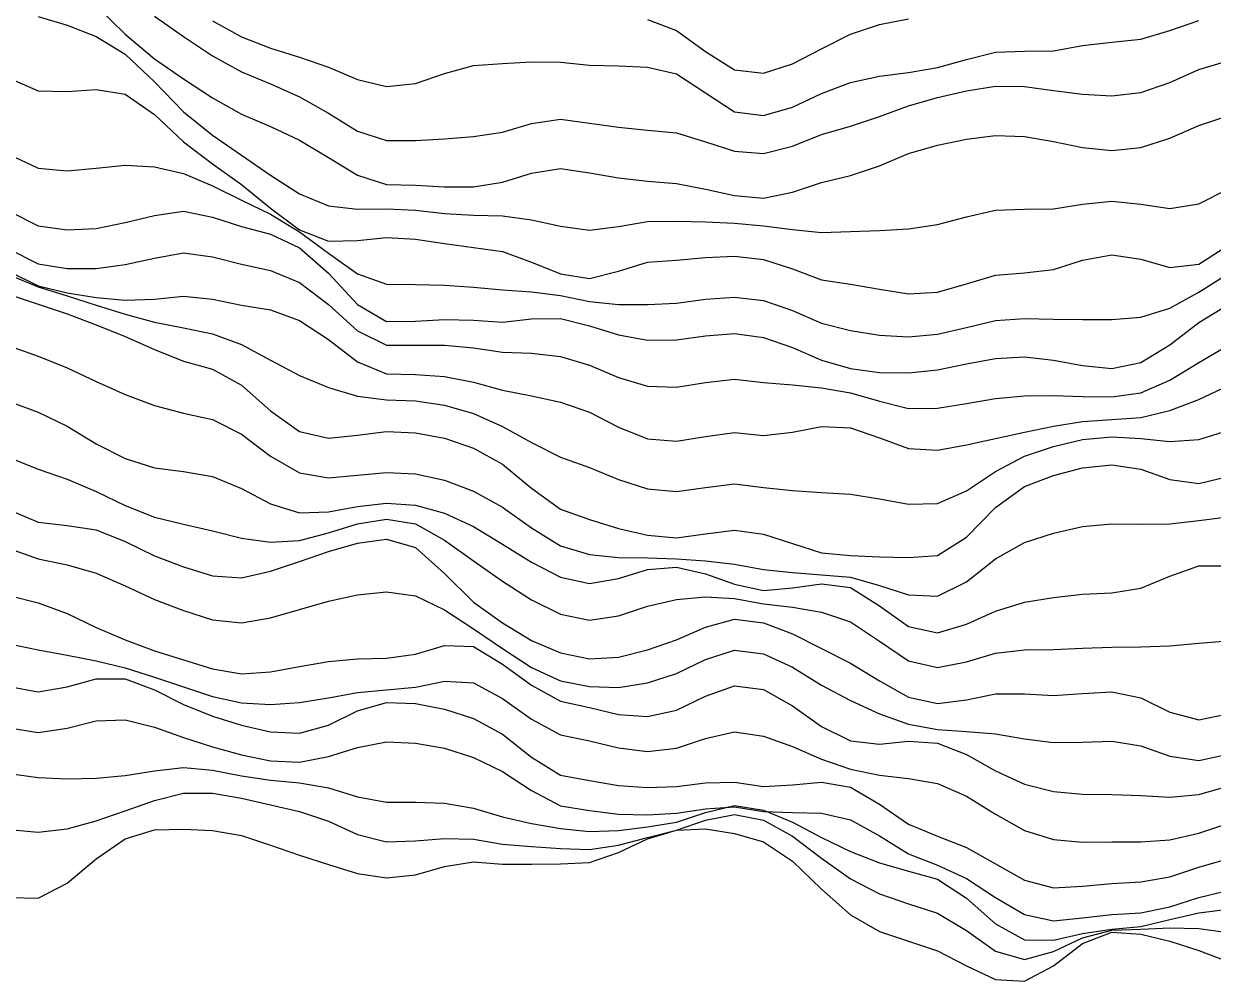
# Model space of a CAD drawing. Header units: metres. Extents: x 0 to 1200, y 54 to 769.
# Drawn here: x 949.2 to 1113.7, y 80.3 to 212.7 of the extents above; entities that cross this region are included whole.
import ezdxf

# ---------------------------------------------------------------- set-up
doc = ezdxf.new("R2010")
doc.units = ezdxf.units.M

msp = doc.modelspace()

# ---------------------------------------------------------------- linework, layer by layer
for p, q in [((959.19556, 215.2279), (963.2089, 211.30286)), ((951.1688, 213.75766), (955.1822, 212.55777)), ((955.1822, 212.55777), (959.19556, 210.9617)), ((967.2223, 213.7811), (971.23566, 210.98169)), ((975.249, 213.17007), (979.2624, 210.95448)), ((1035.4497, 213.32092), (1039.4631, 211.79779)), ((1063.5437, 211.30386), (1067.5571, 212.63258)), ((1067.5571, 212.63258), (1071.5706, 213.41388)), ((1107.6914, 211.79422), (1111.7048, 213.20587)), ((959.19556, 210.9617), (963.2089, 208.52489)), ((963.2089, 211.30286), (967.2223, 207.87718)), ((971.23566, 210.98169), (975.249, 208.32368)), ((979.2624, 210.95448), (983.27576, 209.35242)), ((1039.4631, 211.79779), (1043.4766, 208.91713)), ((1059.5303, 209.29115), (1063.5437, 211.30386)), ((1103.678, 210.60764), (1107.6914, 211.79422)), ((983.27576, 209.35242), (987.2891, 208.11282)), ((1055.5168, 207.18771), (1059.5303, 209.29115)), ((1087.6243, 208.9417), (1091.6377, 209.01257)), ((1091.6377, 209.01257), (1095.6511, 209.72656)), ((1095.6511, 209.72656), (1099.6646, 210.1917)), ((1099.6646, 210.1917), (1103.678, 210.60764)), ((963.2089, 208.52489), (967.2223, 204.70236)), ((967.2223, 207.87718), (971.23566, 205.12675)), ((975.249, 208.32368), (979.2624, 206.07927)), ((987.2891, 208.11282), (991.3025, 206.74442)), ((1015.3827, 207.25331), (1019.39606, 207.48358)), ((1019.39606, 207.48358), (1023.4094, 207.41266)), ((1023.4094, 207.41266), (1027.4229, 207.01884)), ((1043.4766, 208.91713), (1047.49, 206.36234)), ((1075.584, 206.70103), (1079.5974, 207.81529)), ((1079.5974, 207.81529), (1083.6108, 208.829)), ((1083.6108, 208.829), (1087.6243, 208.9417)), ((1111.7048, 206.42441), (1115.7183, 207.61537)), ((979.2624, 206.07927), (983.27576, 204.41516)), ((991.3025, 206.74442), (995.31586, 205.01001)), ((1003.3426, 204.49902), (1007.35596, 205.85896)), ((1007.35596, 205.85896), (1011.3693, 206.96486)), ((1011.3693, 206.96486), (1015.3827, 207.25331)), ((1027.4229, 207.01884), (1031.4363, 206.91025)), ((1031.4363, 206.91025), (1035.4497, 206.71886)), ((1035.4497, 206.71886), (1039.4631, 205.81055)), ((1039.4631, 205.81055), (1043.4766, 203.16959)), ((1047.49, 206.36234), (1051.5034, 205.91962)), ((1051.5034, 205.91962), (1055.5168, 207.18771)), ((1067.5571, 205.49652), (1071.5706, 206.0146)), ((1071.5706, 206.0146), (1075.584, 206.70103)), ((1107.6914, 204.63516), (1111.7048, 206.42441)), ((947.15546, 205.22906), (951.1688, 203.46333)), ((967.2223, 204.70236), (971.23566, 200.5701)), ((971.23566, 205.12675), (975.249, 202.48318)), ((983.27576, 204.41516), (987.2891, 202.65077)), ((995.31586, 205.01001), (999.3292, 204.05423)), ((999.3292, 204.05423), (1003.3426, 204.49902)), ((1059.5303, 203.09457), (1063.5437, 204.63846)), ((1063.5437, 204.63846), (1067.5571, 205.49652)), ((1079.5974, 203.4641), (1083.6108, 204.11603)), ((1083.6108, 204.11603), (1087.6243, 204.0593)), ((1087.6243, 204.0593), (1091.6377, 203.50635)), ((1103.678, 203.23003), (1107.6914, 204.63516)), ((951.1688, 203.46333), (955.1822, 203.35133)), ((955.1822, 203.35133), (959.19556, 203.63998)), ((959.19556, 203.63998), (963.2089, 202.9832)), ((963.2089, 202.9832), (967.2223, 200.18758)), ((975.249, 202.48318), (979.2624, 200.23584)), ((987.2891, 202.65077), (991.3025, 200.3791)), ((1043.4766, 203.16959), (1047.49, 200.58063)), ((1055.5168, 201.22028), (1059.5303, 203.09457)), ((1071.5706, 201.40895), (1075.584, 202.52835)), ((1075.584, 202.52835), (1079.5974, 203.4641)), ((1091.6377, 203.50635), (1095.6511, 202.988)), ((1095.6511, 202.988), (1099.6646, 202.75833)), ((1099.6646, 202.75833), (1103.678, 203.23003)), ((1051.5034, 200.04472), (1055.5168, 201.22028)), ((1067.5571, 199.89636), (1071.5706, 201.40895)), ((967.2223, 200.18758), (971.23566, 196.40079)), ((971.23566, 200.5701), (975.249, 197.3309)), ((979.2624, 200.23584), (983.27576, 198.54337)), ((991.3025, 200.3791), (995.31586, 197.88936)), ((1019.39606, 198.92996), (1023.4094, 199.54456)), ((1023.4094, 199.54456), (1027.4229, 199.00664)), ((1047.49, 200.58063), (1051.5034, 200.04472)), ((1063.5437, 198.57603), (1067.5571, 199.89636)), ((1111.7048, 198.68724), (1115.7183, 199.98521)), ((983.27576, 198.54337), (987.2891, 196.65247)), ((995.31586, 197.88936), (999.3292, 196.57956)), ((1011.3693, 197.1701), (1015.3827, 197.76892)), ((1015.3827, 197.76892), (1019.39606, 198.92996)), ((1027.4229, 199.00664), (1031.4363, 198.4264)), ((1031.4363, 198.4264), (1035.4497, 198.02225)), ((1035.4497, 198.02225), (1039.4631, 197.63249)), ((1039.4631, 197.63249), (1043.4766, 196.41008)), ((1059.5303, 197.41196), (1063.5437, 198.57603)), ((1107.6914, 196.90756), (1111.7048, 198.68724)), ((971.23566, 196.40079), (975.249, 193.35599)), ((975.249, 197.3309), (979.2624, 194.58052)), ((987.2891, 196.65247), (991.3025, 194.26216)), ((999.3292, 196.57956), (1003.3426, 196.60925)), ((1003.3426, 196.60925), (1007.35596, 196.83578)), ((1007.35596, 196.83578), (1011.3693, 197.1701)), ((1043.4766, 196.41008), (1047.49, 195.1161)), ((1055.5168, 195.811), (1059.5303, 197.41196)), ((1071.5706, 194.7833), (1075.584, 195.94336)), ((1075.584, 195.94336), (1079.5974, 196.78107)), ((1079.5974, 196.78107), (1083.6108, 197.30145)), ((1083.6108, 197.30145), (1087.6243, 197.17027)), ((1087.6243, 197.17027), (1091.6377, 196.44978)), ((1091.6377, 196.44978), (1095.6511, 195.62692)), ((1103.678, 195.63556), (1107.6914, 196.90756)), ((947.15546, 194.67625), (951.1688, 192.76088)), ((979.2624, 194.58052), (983.27576, 191.78305)), ((991.3025, 194.26216), (995.31586, 191.79584)), ((1047.49, 195.1161), (1051.5034, 194.78177)), ((1051.5034, 194.78177), (1055.5168, 195.811)), ((1067.5571, 193.09193), (1071.5706, 194.7833)), ((1095.6511, 195.62692), (1099.6646, 195.22832)), ((1099.6646, 195.22832), (1103.678, 195.63556)), ((951.1688, 192.76088), (955.1822, 192.41115)), ((955.1822, 192.41115), (959.19556, 192.7536)), ((959.19556, 192.7536), (963.2089, 193.17584)), ((963.2089, 193.17584), (967.2223, 192.93399)), ((967.2223, 192.93399), (971.23566, 192.00966)), ((975.249, 193.35599), (979.2624, 190.51144)), ((1019.39606, 192.07573), (1023.4094, 192.74406)), ((1023.4094, 192.74406), (1027.4229, 192.12505)), ((1063.5437, 191.7363), (1067.5571, 193.09193)), ((971.23566, 192.00966), (975.249, 190.33078)), ((983.27576, 191.78305), (987.2891, 189.19656)), ((995.31586, 191.79584), (999.3292, 190.52713)), ((1015.3827, 190.80843), (1019.39606, 192.07573)), ((1027.4229, 192.12505), (1031.4363, 191.4197)), ((1031.4363, 191.4197), (1035.4497, 190.94696)), ((1035.4497, 190.94696), (1039.4631, 190.63799)), ((1059.5303, 190.7823), (1063.5437, 191.7363)), ((975.249, 190.33078), (979.2624, 188.36073)), ((979.2624, 190.51144), (983.27576, 187.24721)), ((999.3292, 190.52713), (1003.3426, 190.40463)), ((1003.3426, 190.40463), (1007.35596, 190.19664)), ((1007.35596, 190.19664), (1011.3693, 190.20673)), ((1011.3693, 190.20673), (1015.3827, 190.80843)), ((1039.4631, 190.63799), (1043.4766, 189.8514)), ((1043.4766, 189.8514), (1047.49, 188.97495)), ((1051.5034, 188.63966), (1055.5168, 189.45677)), ((1055.5168, 189.45677), (1059.5303, 190.7823)), ((1111.7048, 187.84601), (1115.7183, 189.8736)), ((979.2624, 188.36073), (983.27576, 186.38834)), ((987.2891, 189.19656), (991.3025, 187.56462)), ((1047.49, 188.97495), (1051.5034, 188.63966)), ((1091.6377, 187.15305), (1095.6511, 187.77318)), ((1095.6511, 187.77318), (1099.6646, 188.1796)), ((1099.6646, 188.1796), (1103.678, 187.80606)), ((1103.678, 187.80606), (1107.6914, 187.18597)), ((1107.6914, 187.18597), (1111.7048, 187.84601)), ((947.15546, 186.79579), (951.1688, 184.801)), ((963.2089, 185.23915), (967.2223, 186.23685)), ((967.2223, 186.23685), (971.23566, 186.83052)), ((971.23566, 186.83052), (975.249, 185.99913)), ((975.249, 185.99913), (979.2624, 184.69992)), ((983.27576, 187.24721), (987.2891, 184.24344)), ((983.27576, 186.38834), (987.2891, 183.95755)), ((991.3025, 187.56462), (995.31586, 187.11282)), ((995.31586, 187.11282), (999.3292, 187.12775)), ((999.3292, 187.12775), (1003.3426, 186.96268)), ((1003.3426, 186.96268), (1007.35596, 186.51892)), ((1007.35596, 186.51892), (1011.3693, 186.26213)), ((1011.3693, 186.26213), (1015.3827, 186.19505)), ((1015.3827, 186.19505), (1019.39606, 185.62195)), ((1075.584, 184.96664), (1079.5974, 186.02017)), ((1079.5974, 186.02017), (1083.6108, 186.96709)), ((1083.6108, 186.96709), (1087.6243, 187.08734)), ((1087.6243, 187.08734), (1091.6377, 187.15305)), ((951.1688, 184.801), (955.1822, 184.2345)), ((955.1822, 184.2345), (959.19556, 184.43185)), ((959.19556, 184.43185), (963.2089, 185.23915)), ((979.2624, 184.69992), (983.27576, 183.65366)), ((1019.39606, 185.62195), (1023.4094, 184.75418)), ((1023.4094, 184.75418), (1027.4229, 184.16891)), ((1027.4229, 184.16891), (1031.4363, 184.67462)), ((1031.4363, 184.67462), (1035.4497, 185.40012)), ((1035.4497, 185.40012), (1039.4631, 185.4265)), ((1039.4631, 185.4265), (1043.4766, 185.34825)), ((1043.4766, 185.34825), (1047.49, 185.17899)), ((1047.49, 185.17899), (1051.5034, 184.80634)), ((1051.5034, 184.80634), (1055.5168, 184.27649)), ((1067.5571, 184.14922), (1071.5706, 184.37552)), ((1071.5706, 184.37552), (1075.584, 184.96664)), ((983.27576, 183.65366), (987.2891, 181.7572)), ((987.2891, 184.24344), (991.3025, 182.67747)), ((987.2891, 183.95755), (991.3025, 181.00505)), ((991.3025, 182.67747), (995.31586, 182.77963)), ((995.31586, 182.77963), (999.3292, 183.17778)), ((999.3292, 183.17778), (1003.3426, 182.96771)), ((1003.3426, 182.96771), (1007.35596, 182.33224)), ((1055.5168, 184.27649), (1059.5303, 183.85959)), ((1059.5303, 183.85959), (1063.5437, 183.98744)), ((1063.5437, 183.98744), (1067.5571, 184.14922)), ((947.15546, 181.5568), (951.1688, 179.53825)), ((967.2223, 180.30238), (971.23566, 181.04648)), ((971.23566, 181.04648), (975.249, 180.51146)), ((987.2891, 181.7572), (991.3025, 178.24576)), ((991.3025, 181.00505), (995.31586, 178.143)), ((1007.35596, 182.33224), (1011.3693, 181.78967)), ((1011.3693, 181.78967), (1015.3827, 181.23227)), ((1015.3827, 181.23227), (1019.39606, 179.74648)), ((1111.7048, 179.4996), (1115.7183, 182.08144)), ((951.1688, 179.53825), (955.1822, 178.90076)), ((959.19556, 178.90794), (963.2089, 179.41978)), ((963.2089, 179.41978), (967.2223, 180.30238)), ((975.249, 180.51146), (979.2624, 179.47179)), ((979.2624, 179.47179), (983.27576, 178.61105)), ((1019.39606, 179.74648), (1023.4094, 178.14917)), ((1031.4363, 178.51083), (1035.4497, 179.77794)), ((1035.4497, 179.77794), (1039.4631, 180.05481)), ((1039.4631, 180.05481), (1043.4766, 180.39008)), ((1043.4766, 180.39008), (1047.49, 180.57495)), ((1047.49, 180.57495), (1051.5034, 180.13928)), ((1051.5034, 180.13928), (1055.5168, 178.83371)), ((1091.6377, 178.76416), (1095.6511, 180.01942)), ((1095.6511, 180.01942), (1099.6646, 180.76715)), ((1099.6646, 180.76715), (1103.678, 180.15628)), ((1103.678, 180.15628), (1107.6914, 179.00339)), ((1107.6914, 179.00339), (1111.7048, 179.4996)), ((947.15546, 178.49448), (951.1688, 176.49573)), ((947.15546, 177.99457), (951.1688, 176.35037)), ((955.1822, 178.90076), (959.19556, 178.90794)), ((983.27576, 178.61105), (987.2891, 176.93692)), ((991.3025, 178.24576), (995.31586, 173.91032)), ((995.31586, 178.143), (999.3292, 176.71036)), ((1023.4094, 178.14917), (1027.4229, 177.52505)), ((1027.4229, 177.52505), (1031.4363, 178.51083)), ((1055.5168, 178.83371), (1059.5303, 177.33406)), ((1079.5974, 176.7722), (1083.6108, 177.95496)), ((1083.6108, 177.95496), (1087.6243, 178.2828)), ((1087.6243, 178.2828), (1091.6377, 178.76416)), ((1111.7048, 175.60909), (1115.7183, 178.14844)), ((951.1688, 176.49573), (955.1822, 175.5434)), ((951.1688, 176.35037), (955.1822, 175.11053)), ((987.2891, 176.93692), (991.3025, 173.89902)), ((999.3292, 176.71036), (1003.3426, 176.65944)), ((1003.3426, 176.65944), (1007.35596, 176.57246)), ((1007.35596, 176.57246), (1011.3693, 176.3061)), ((1011.3693, 176.3061), (1015.3827, 175.91562)), ((1059.5303, 177.33406), (1063.5437, 176.71321)), ((1063.5437, 176.71321), (1067.5571, 176.0163)), ((1075.584, 175.62915), (1079.5974, 176.7722)), ((947.15546, 175.3026), (951.1688, 173.94824)), ((955.1822, 175.5434), (959.19556, 174.87646)), ((955.1822, 175.11053), (959.19556, 173.80972)), ((959.19556, 174.87646), (963.2089, 174.50331)), ((963.2089, 174.50331), (967.2223, 174.66197)), ((967.2223, 174.66197), (971.23566, 175.07582)), ((971.23566, 175.07582), (975.249, 174.62726)), ((975.249, 174.62726), (979.2624, 173.8189)), ((1015.3827, 175.91562), (1019.39606, 175.68202)), ((1019.39606, 175.68202), (1023.4094, 175.17314)), ((1023.4094, 175.17314), (1027.4229, 174.31752)), ((1039.4631, 174.10735), (1043.4766, 174.62631)), ((1043.4766, 174.62631), (1047.49, 174.93387)), ((1047.49, 174.93387), (1051.5034, 174.45383)), ((1051.5034, 174.45383), (1055.5168, 173.05661)), ((1067.5571, 176.0163), (1071.5706, 175.37982)), ((1071.5706, 175.37982), (1075.584, 175.62915)), ((1107.6914, 173.39687), (1111.7048, 175.60909)), ((951.1688, 173.94824), (955.1822, 172.62302)), ((959.19556, 173.80972), (963.2089, 172.55585)), ((979.2624, 173.8189), (983.27576, 173.1499)), ((983.27576, 173.1499), (987.2891, 171.70593)), ((991.3025, 173.89902), (995.31586, 170.2579)), ((995.31586, 173.91032), (999.3292, 171.5417)), ((1027.4229, 174.31752), (1031.4363, 173.90753)), ((1031.4363, 173.90753), (1035.4497, 173.92694)), ((1035.4497, 173.92694), (1039.4631, 174.10735)), ((1055.5168, 173.05661), (1059.5303, 171.3431)), ((1103.678, 172.17589), (1107.6914, 173.39687)), ((1111.7048, 171.40521), (1115.7183, 173.8444)), ((955.1822, 172.62302), (959.19556, 171.10559)), ((963.2089, 172.55585), (967.2223, 171.4523)), ((967.2223, 171.4523), (971.23566, 170.67186)), ((987.2891, 171.70593), (991.3025, 169.08092)), ((999.3292, 171.5417), (1003.3426, 171.58539)), ((1003.3426, 171.58539), (1007.35596, 171.8197)), ((1007.35596, 171.8197), (1011.3693, 171.73566)), ((1011.3693, 171.73566), (1015.3827, 171.46347)), ((1015.3827, 171.46347), (1019.39606, 171.92223)), ((1019.39606, 171.92223), (1023.4094, 171.9929)), ((1023.4094, 171.9929), (1027.4229, 170.97214)), ((1059.5303, 171.3431), (1063.5437, 170.32166)), ((1079.5974, 170.72818), (1083.6108, 171.6712)), ((1083.6108, 171.6712), (1087.6243, 171.9685)), ((1087.6243, 171.9685), (1091.6377, 171.86705)), ((1091.6377, 171.86705), (1095.6511, 171.8348)), ((1095.6511, 171.8348), (1099.6646, 171.84232)), ((1099.6646, 171.84232), (1103.678, 172.17589)), ((1107.6914, 168.33958), (1111.7048, 171.40521)), ((959.19556, 171.10559), (963.2089, 169.49829)), ((963.2089, 169.49829), (967.2223, 167.66948)), ((971.23566, 170.67186), (975.249, 169.86789)), ((975.249, 169.86789), (979.2624, 168.36111)), ((995.31586, 170.2579), (999.3292, 168.28937)), ((1027.4229, 170.97214), (1031.4363, 169.72333)), ((1031.4363, 169.72333), (1035.4497, 168.96822)), ((1039.4631, 169.00677), (1043.4766, 169.5545)), ((1043.4766, 169.5545), (1047.49, 169.87961)), ((1047.49, 169.87961), (1051.5034, 169.35126)), ((1063.5437, 170.32166), (1067.5571, 169.67107)), ((1067.5571, 169.67107), (1071.5706, 169.4184)), ((1071.5706, 169.4184), (1075.584, 169.78047)), ((1075.584, 169.78047), (1079.5974, 170.72818)), ((947.15546, 168.19821), (951.1688, 166.77058)), ((979.2624, 168.36111), (983.27576, 166.21468)), ((991.3025, 169.08092), (995.31586, 165.99419)), ((999.3292, 168.28937), (1003.3426, 168.27454)), ((1003.3426, 168.27454), (1007.35596, 168.28836)), ((1007.35596, 168.28836), (1011.3693, 167.93393)), ((1011.3693, 167.93393), (1015.3827, 167.31151)), ((1035.4497, 168.96822), (1039.4631, 169.00677)), ((1051.5034, 169.35126), (1055.5168, 167.95265)), ((1055.5168, 167.95265), (1059.5303, 166.21638)), ((1103.678, 165.88446), (1107.6914, 168.33958)), ((1111.7048, 165.87897), (1115.7183, 168.25629)), ((951.1688, 166.77058), (955.1822, 165.16698)), ((967.2223, 167.66948), (971.23566, 166.07509)), ((983.27576, 166.21468), (987.2891, 164.0857)), ((1015.3827, 167.31151), (1019.39606, 167.15573)), ((1019.39606, 167.15573), (1023.4094, 166.73477)), ((1023.4094, 166.73477), (1027.4229, 165.5215)), ((1059.5303, 166.21638), (1063.5437, 165.06479)), ((1079.5974, 165.68098), (1083.6108, 166.4436)), ((1083.6108, 166.4436), (1087.6243, 166.67383)), ((1087.6243, 166.67383), (1091.6377, 166.21663)), ((1091.6377, 166.21663), (1095.6511, 165.45926)), ((955.1822, 165.16698), (959.19556, 163.24892)), ((971.23566, 166.07509), (975.249, 164.97472)), ((975.249, 164.97472), (979.2624, 162.75179)), ((995.31586, 165.99419), (999.3292, 164.33795)), ((1027.4229, 165.5215), (1031.4363, 163.80836)), ((1063.5437, 165.06479), (1067.5571, 164.49106)), ((1071.5706, 164.46523), (1075.584, 164.87549)), ((1075.584, 164.87549), (1079.5974, 165.68098)), ((1095.6511, 165.45926), (1099.6646, 165.05519)), ((1099.6646, 165.05519), (1103.678, 165.88446)), ((1107.6914, 163.45496), (1111.7048, 165.87897)), ((959.19556, 163.24892), (963.2089, 161.46393)), ((987.2891, 164.0857), (991.3025, 162.4126)), ((999.3292, 164.33795), (1003.3426, 164.24075)), ((1003.3426, 164.24075), (1007.35596, 163.95164)), ((1007.35596, 163.95164), (1011.3693, 163.18335)), ((1011.3693, 163.18335), (1015.3827, 162.07054)), ((1031.4363, 163.80836), (1035.4497, 162.58926)), ((1039.4631, 162.46596), (1043.4766, 163.10785)), ((1043.4766, 163.10785), (1047.49, 163.56946)), ((1047.49, 163.56946), (1051.5034, 163.12566)), ((1051.5034, 163.12566), (1055.5168, 162.7724)), ((1067.5571, 164.49106), (1071.5706, 164.46523)), ((1103.678, 161.69527), (1107.6914, 163.45496)), ((963.2089, 161.46393), (967.2223, 159.9451)), ((979.2624, 162.75179), (983.27576, 159.19812)), ((991.3025, 162.4126), (995.31586, 161.22778)), ((1015.3827, 162.07054), (1019.39606, 161.27512)), ((1019.39606, 161.27512), (1023.4094, 160.39319)), ((1035.4497, 162.58926), (1039.4631, 162.46596)), ((1055.5168, 162.7724), (1059.5303, 162.39989)), ((1059.5303, 162.39989), (1063.5437, 161.70248)), ((1063.5437, 161.70248), (1067.5571, 160.52148)), ((1083.6108, 160.8891), (1087.6243, 161.26126)), ((1087.6243, 161.26126), (1091.6377, 161.31377)), ((1091.6377, 161.31377), (1095.6511, 161.19966)), ((1099.6646, 161.12433), (1103.678, 161.69527)), ((1111.7048, 160.77417), (1115.7183, 162.64085)), ((947.15546, 160.50269), (951.1688, 158.99387)), ((967.2223, 159.9451), (971.23566, 158.88182)), ((995.31586, 161.22778), (999.3292, 160.73486)), ((999.3292, 160.73486), (1003.3426, 160.57434)), ((1003.3426, 160.57434), (1007.35596, 159.97928)), ((1007.35596, 159.97928), (1011.3693, 158.81104)), ((1023.4094, 160.39319), (1027.4229, 159.02478)), ((1067.5571, 160.52148), (1071.5706, 159.5427)), ((1075.584, 159.55695), (1079.5974, 160.23431)), ((1079.5974, 160.23431), (1083.6108, 160.8891)), ((1095.6511, 161.19966), (1099.6646, 161.12433)), ((1107.6914, 159.24527), (1111.7048, 160.77417)), ((951.1688, 158.99387), (955.1822, 157.06714)), ((971.23566, 158.88182), (975.249, 158.00356)), ((975.249, 158.00356), (979.2624, 155.98639)), ((983.27576, 159.19812), (987.2891, 156.36038)), ((1011.3693, 158.81104), (1015.3827, 157.0162)), ((1027.4229, 159.02478), (1031.4363, 156.94766)), ((1071.5706, 159.5427), (1075.584, 159.55695)), ((1095.6511, 157.71472), (1099.6646, 157.99205)), ((1099.6646, 157.99205), (1103.678, 158.28503)), ((1103.678, 158.28503), (1107.6914, 159.24527)), ((955.1822, 157.06714), (959.19556, 154.64981)), ((987.2891, 156.36038), (991.3025, 155.42918)), ((995.31586, 155.84718), (999.3292, 156.34659)), ((999.3292, 156.34659), (1003.3426, 156.15971)), ((1015.3827, 157.0162), (1019.39606, 154.79797)), ((1031.4363, 156.94766), (1035.4497, 155.33875)), ((1055.5168, 156.25754), (1059.5303, 157.01183)), ((1059.5303, 157.01183), (1063.5437, 156.85556)), ((1063.5437, 156.85556), (1067.5571, 155.46237)), ((1087.6243, 156.26012), (1091.6377, 157.07639)), ((1091.6377, 157.07639), (1095.6511, 157.71472)), ((1111.7048, 155.23976), (1115.7183, 156.4543)), ((979.2624, 155.98639), (983.27576, 152.92651)), ((991.3025, 155.42918), (995.31586, 155.84718)), ((1003.3426, 156.15971), (1007.35596, 155.40169)), ((1007.35596, 155.40169), (1011.3693, 154.04309)), ((1019.39606, 154.79797), (1023.4094, 152.79361)), ((1035.4497, 155.33875), (1039.4631, 155.0242)), ((1039.4631, 155.0242), (1043.4766, 155.66336)), ((1043.4766, 155.66336), (1047.49, 156.179)), ((1047.49, 156.179), (1051.5034, 155.79272)), ((1051.5034, 155.79272), (1055.5168, 156.25754)), ((1067.5571, 155.46237), (1071.5706, 153.96782)), ((1079.5974, 154.4787), (1083.6108, 155.37378)), ((1083.6108, 155.37378), (1087.6243, 156.26012)), ((1091.6377, 154.25342), (1095.6511, 155.22096)), ((1095.6511, 155.22096), (1099.6646, 155.61612)), ((1099.6646, 155.61612), (1103.678, 155.38849)), ((1103.678, 155.38849), (1107.6914, 154.96579)), ((1107.6914, 154.96579), (1111.7048, 155.23976)), ((959.19556, 154.64981), (963.2089, 152.58743)), ((1011.3693, 154.04309), (1015.3827, 151.82672)), ((1071.5706, 153.96782), (1075.584, 153.75104)), ((1075.584, 153.75104), (1079.5974, 154.4787)), ((1087.6243, 152.91031), (1091.6377, 154.25342)), ((947.15546, 152.7226), (951.1688, 151.11166)), ((963.2089, 152.58743), (967.2223, 151.33209)), ((983.27576, 152.92651), (987.2891, 150.59816)), ((1015.3827, 151.82672), (1019.39606, 148.51132)), ((1023.4094, 152.79361), (1027.4229, 151.36983)), ((1083.6108, 150.80339), (1087.6243, 152.91031)), ((1095.6511, 151.30902), (1099.6646, 151.72478)), ((1099.6646, 151.72478), (1103.678, 151.10495)), ((951.1688, 151.11166), (955.1822, 149.76596)), ((955.1822, 149.76596), (959.19556, 148.05672)), ((967.2223, 151.33209), (971.23566, 150.79169)), ((971.23566, 150.79169), (975.249, 150.11156)), ((975.249, 150.11156), (979.2624, 148.44861)), ((987.2891, 150.59816), (991.3025, 149.92249)), ((991.3025, 149.92249), (995.31586, 150.28256)), ((995.31586, 150.28256), (999.3292, 150.68759)), ((999.3292, 150.68759), (1003.3426, 150.47012)), ((1003.3426, 150.47012), (1007.35596, 149.6135)), ((1027.4229, 151.36983), (1031.4363, 149.69699)), ((1079.5974, 148.10959), (1083.6108, 150.80339)), ((1087.6243, 148.72285), (1091.6377, 150.25589)), ((1091.6377, 150.25589), (1095.6511, 151.30902)), ((1103.678, 151.10495), (1107.6914, 149.678)), ((1111.7048, 149.15152), (1115.7183, 150.11113)), ((979.2624, 148.44861), (983.27576, 146.31747)), ((1007.35596, 149.6135), (1011.3693, 148.10594)), ((1011.3693, 148.10594), (1015.3827, 145.8879)), ((1019.39606, 148.51132), (1023.4094, 145.61362)), ((1031.4363, 149.69699), (1035.4497, 148.42958)), ((1035.4497, 148.42958), (1039.4631, 148.0524)), ((1039.4631, 148.0524), (1043.4766, 148.61429)), ((1043.4766, 148.61429), (1047.49, 149.09781)), ((1047.49, 149.09781), (1051.5034, 148.59909)), ((1051.5034, 148.59909), (1055.5168, 148.16188)), ((1055.5168, 148.16188), (1059.5303, 147.88951)), ((1075.584, 146.37234), (1079.5974, 148.10959)), ((1083.6108, 145.81647), (1087.6243, 148.72285)), ((1107.6914, 149.678), (1111.7048, 149.15152)), ((959.19556, 148.05672), (963.2089, 146.11295)), ((1059.5303, 147.88951), (1063.5437, 147.68817)), ((1063.5437, 147.68817), (1067.5571, 147.00092)), ((1067.5571, 147.00092), (1071.5706, 146.30827)), ((947.15546, 145.51108), (951.1688, 143.8182)), ((963.2089, 146.11295), (967.2223, 144.4957)), ((983.27576, 146.31747), (987.2891, 145.0784)), ((987.2891, 145.0784), (991.3025, 145.23206)), ((991.3025, 145.23206), (995.31586, 145.94652)), ((995.31586, 145.94652), (999.3292, 146.433)), ((999.3292, 146.433), (1003.3426, 146.14905)), ((1003.3426, 146.14905), (1007.35596, 145.0538)), ((1007.35596, 145.0538), (1011.3693, 143.18896)), ((1015.3827, 145.8879), (1019.39606, 143.01566)), ((1023.4094, 145.61362), (1027.4229, 144.17194)), ((1071.5706, 146.30827), (1075.584, 146.37234)), ((1079.5974, 141.74348), (1083.6108, 145.81647)), ((951.1688, 143.8182), (955.1822, 143.3465)), ((955.1822, 143.3465), (959.19556, 142.74695)), ((967.2223, 144.4957), (971.23566, 143.50792)), ((971.23566, 143.50792), (975.249, 142.58234)), ((991.3025, 142.33755), (995.31586, 143.56133)), ((995.31586, 143.56133), (999.3292, 144.22025)), ((999.3292, 144.22025), (1003.3426, 143.55301)), ((1003.3426, 143.55301), (1007.35596, 141.31558)), ((1011.3693, 143.18896), (1015.3827, 140.77023)), ((1027.4229, 144.17194), (1031.4363, 142.90164)), ((1091.6377, 142.2887), (1095.6511, 143.19371)), ((1095.6511, 143.19371), (1099.6646, 143.55785)), ((1099.6646, 143.55785), (1103.678, 143.54077)), ((1103.678, 143.54077), (1107.6914, 143.58623)), ((1107.6914, 143.58623), (1111.7048, 144.00626)), ((1111.7048, 144.00626), (1115.7183, 144.52687)), ((959.19556, 142.74695), (963.2089, 141.11043)), ((975.249, 142.58234), (979.2624, 141.59552)), ((979.2624, 141.59552), (983.27576, 141.0405)), ((987.2891, 141.2597), (991.3025, 142.33755)), ((1019.39606, 143.01566), (1023.4094, 140.54376)), ((1031.4363, 142.90164), (1035.4497, 141.99892)), ((1035.4497, 141.99892), (1039.4631, 141.63928)), ((1039.4631, 141.63928), (1043.4766, 142.19753)), ((1043.4766, 142.19753), (1047.49, 142.6974)), ((1047.49, 142.6974), (1051.5034, 142.11674)), ((1051.5034, 142.11674), (1055.5168, 140.83817)), ((1075.584, 139.20049), (1079.5974, 141.74348)), ((1087.6243, 141.00168), (1091.6377, 142.2887)), ((947.15546, 140.13081), (951.1688, 138.7117)), ((963.2089, 141.11043), (967.2223, 139.11765)), ((983.27576, 141.0405), (987.2891, 141.2597)), ((991.3025, 139.7169), (995.31586, 140.88806)), ((995.31586, 140.88806), (999.3292, 141.44705)), ((999.3292, 141.44705), (1003.3426, 140.30238)), ((1003.3426, 140.30238), (1007.35596, 136.70392)), ((1007.35596, 141.31558), (1011.3693, 138.42621)), ((1015.3827, 140.77023), (1019.39606, 138.24423)), ((1023.4094, 140.54376), (1027.4229, 139.33496)), ((1055.5168, 140.83817), (1059.5303, 139.55614)), ((1083.6108, 138.70627), (1087.6243, 141.00168)), ((951.1688, 138.7117), (955.1822, 137.87599)), ((967.2223, 139.11765), (971.23566, 137.59933)), ((983.27576, 137.03607), (987.2891, 138.34174)), ((987.2891, 138.34174), (991.3025, 139.7169)), ((1011.3693, 138.42621), (1015.3827, 135.64615)), ((1019.39606, 138.24423), (1023.4094, 136.19193)), ((1027.4229, 139.33496), (1031.4363, 138.91162)), ((1031.4363, 138.91162), (1035.4497, 138.88501)), ((1035.4497, 138.88501), (1039.4631, 138.71005)), ((1039.4631, 138.71005), (1043.4766, 138.45435)), ((1043.4766, 138.45435), (1047.49, 137.98938)), ((1059.5303, 139.55614), (1063.5437, 139.17587)), ((1063.5437, 139.17587), (1067.5571, 138.98102)), ((1067.5571, 138.98102), (1071.5706, 138.90654)), ((1071.5706, 138.90654), (1075.584, 139.20049)), ((1079.5974, 135.56097), (1083.6108, 138.70627)), ((955.1822, 137.87599), (959.19556, 136.75726)), ((959.19556, 136.75726), (963.2089, 135.00632)), ((971.23566, 137.59933), (975.249, 136.38168)), ((979.2624, 136.08705), (983.27576, 137.03607)), ((1007.35596, 136.70392), (1011.3693, 132.74484)), ((1031.4363, 136.00876), (1035.4497, 137.22897)), ((1035.4497, 137.22897), (1039.4631, 137.5506)), ((1039.4631, 137.5506), (1043.4766, 136.62988)), ((1043.4766, 136.62988), (1047.49, 135.2291)), ((1047.49, 137.98938), (1051.5034, 137.26587)), ((1051.5034, 137.26587), (1055.5168, 136.81265)), ((1055.5168, 136.81265), (1059.5303, 136.49915)), ((1107.6914, 136.33817), (1111.7048, 137.77104)), ((1111.7048, 137.77104), (1115.7183, 137.74745)), ((963.2089, 135.00632), (967.2223, 133.09164)), ((975.249, 136.38168), (979.2624, 136.08705)), ((1015.3827, 135.64615), (1019.39606, 133.03265)), ((1023.4094, 136.19193), (1027.4229, 135.30319)), ((1027.4229, 135.30319), (1031.4363, 136.00876)), ((1047.49, 135.2291), (1051.5034, 134.3607)), ((1055.5168, 134.71104), (1059.5303, 135.25002)), ((1059.5303, 136.49915), (1063.5437, 136.19641)), ((1059.5303, 135.25002), (1063.5437, 134.74008)), ((1063.5437, 136.19641), (1067.5571, 135.05331)), ((1067.5571, 135.05331), (1071.5706, 133.76083)), ((1075.584, 133.57393), (1079.5974, 135.56097)), ((1103.678, 134.6737), (1107.6914, 136.33817)), ((947.15546, 133.66933), (951.1688, 132.6557)), ((991.3025, 132.85611), (995.31586, 133.7453)), ((995.31586, 133.7453), (999.3292, 134.14618)), ((999.3292, 134.14618), (1003.3426, 133.58698)), ((1003.3426, 133.58698), (1007.35596, 131.67538)), ((1039.4631, 133.11243), (1043.4766, 133.48279)), ((1043.4766, 133.48279), (1047.49, 133.22462)), ((1051.5034, 134.3607), (1055.5168, 134.71104)), ((1063.5437, 134.74008), (1067.5571, 132.24464)), ((1071.5706, 133.76083), (1075.584, 133.57393)), ((1087.6243, 132.70757), (1091.6377, 133.3544)), ((1091.6377, 133.3544), (1095.6511, 133.82689)), ((1095.6511, 133.82689), (1099.6646, 134.02556)), ((1099.6646, 134.02556), (1103.678, 134.6737)), ((951.1688, 132.6557), (955.1822, 131.17331)), ((967.2223, 133.09164), (971.23566, 131.58144)), ((983.27576, 130.58029), (987.2891, 131.69897)), ((987.2891, 131.69897), (991.3025, 132.85611)), ((1007.35596, 131.67538), (1011.3693, 129.04417)), ((1011.3693, 132.74484), (1015.3827, 129.85426)), ((1019.39606, 133.03265), (1023.4094, 131.04887)), ((1031.4363, 130.83963), (1035.4497, 132.16074)), ((1035.4497, 132.16074), (1039.4631, 133.11243)), ((1047.49, 133.22462), (1051.5034, 132.51917)), ((1051.5034, 132.51917), (1055.5168, 132.01859)), ((1055.5168, 132.01859), (1059.5303, 131.32825)), ((1067.5571, 132.24464), (1071.5706, 129.35538)), ((1083.6108, 131.47795), (1087.6243, 132.70757)), ((955.1822, 131.17331), (959.19556, 129.23047)), ((971.23566, 131.58144), (975.249, 130.29643)), ((975.249, 130.29643), (979.2624, 129.8494)), ((979.2624, 129.8494), (983.27576, 130.58029)), ((1023.4094, 131.04887), (1027.4229, 130.22339)), ((1027.4229, 130.22339), (1031.4363, 130.83963)), ((1043.4766, 129.28201), (1047.49, 130.39053)), ((1047.49, 130.39053), (1051.5034, 129.88196)), ((1059.5303, 131.32825), (1063.5437, 130.01227)), ((1063.5437, 130.01227), (1067.5571, 127.35153)), ((1079.5974, 129.6806), (1083.6108, 131.47795)), ((959.19556, 129.23047), (963.2089, 127.496216)), ((1011.3693, 129.04417), (1015.3827, 126.30595)), ((1015.3827, 129.85426), (1019.39606, 127.43371)), ((1039.4631, 127.50493), (1043.4766, 129.28201)), ((1051.5034, 129.88196), (1055.5168, 128.36398)), ((1055.5168, 128.36398), (1059.5303, 126.297905)), ((1071.5706, 129.35538), (1075.584, 128.50093)), ((1075.584, 128.50093), (1079.5974, 129.6806)), ((947.15546, 126.972885), (951.1688, 126.123375)), ((963.2089, 127.496216), (967.2223, 125.99075)), ((1003.3426, 125.51532), (1007.35596, 126.7295)), ((1007.35596, 126.7295), (1011.3693, 126.57678)), ((1019.39606, 127.43371), (1023.4094, 125.70062)), ((1035.4497, 126.15085), (1039.4631, 127.50493)), ((1067.5571, 127.35153), (1071.5706, 124.59654)), ((1107.6914, 126.681015), (1111.7048, 127.05416)), ((1111.7048, 127.05416), (1115.7183, 127.36212)), ((951.1688, 126.123375), (955.1822, 125.41402)), ((955.1822, 125.41402), (959.19556, 124.59071)), ((967.2223, 125.99075), (971.23566, 124.733955)), ((999.3292, 124.99191), (1003.3426, 125.51532)), ((1011.3693, 126.57678), (1015.3827, 124.15037)), ((1015.3827, 126.30595), (1019.39606, 123.71262)), ((1023.4094, 125.70062), (1027.4229, 124.91185)), ((1027.4229, 124.91185), (1031.4363, 125.12463)), ((1031.4363, 125.12463), (1035.4497, 126.15085)), ((1043.4766, 124.7991), (1047.49, 126.0909)), ((1047.49, 126.0909), (1051.5034, 125.580505)), ((1051.5034, 125.580505), (1055.5168, 123.737915)), ((1059.5303, 126.297905), (1063.5437, 124.30067)), ((1079.5974, 124.47932), (1083.6108, 125.67621)), ((1083.6108, 125.67621), (1087.6243, 126.140976)), ((1087.6243, 126.140976), (1091.6377, 126.18174)), ((1091.6377, 126.18174), (1095.6511, 126.38493)), ((1095.6511, 126.38493), (1099.6646, 126.51909)), ((1099.6646, 126.51909), (1103.678, 126.54805)), ((1103.678, 126.54805), (1107.6914, 126.681015)), ((959.19556, 124.59071), (963.2089, 123.62871)), ((963.2089, 123.62871), (967.2223, 122.367516)), ((971.23566, 124.733955), (975.249, 123.48828)), ((975.249, 123.48828), (979.2624, 122.809235)), ((983.27576, 123.10388), (987.2891, 123.82147)), ((987.2891, 123.82147), (991.3025, 124.53766)), ((991.3025, 124.53766), (995.31586, 124.887344)), ((995.31586, 124.887344), (999.3292, 124.99191)), ((1015.3827, 124.15037), (1019.39606, 121.23238)), ((1019.39606, 123.71262), (1023.4094, 121.84349)), ((1039.4631, 122.8595), (1043.4766, 124.7991)), ((1055.5168, 123.737915), (1059.5303, 121.2618)), ((1063.5437, 124.30067), (1067.5571, 121.84591)), ((1071.5706, 124.59654), (1075.584, 123.67827)), ((1075.584, 123.67827), (1079.5974, 124.47932)), ((955.1822, 121.03955), (959.19556, 122.14563)), ((959.19556, 122.14563), (963.2089, 122.11885)), ((963.2089, 122.11885), (967.2223, 120.615204)), ((967.2223, 122.367516), (971.23566, 121.02722)), ((979.2624, 122.809235), (983.27576, 123.10388)), ((1003.3426, 120.97376), (1007.35596, 121.81078)), ((1007.35596, 121.81078), (1011.3693, 121.55583)), ((1023.4094, 121.84349), (1027.4229, 121.068275)), ((1035.4497, 121.57045), (1039.4631, 122.8595)), ((1067.5571, 121.84591), (1071.5706, 119.6075)), ((947.15546, 121.07968), (951.1688, 120.34558)), ((951.1688, 120.34558), (955.1822, 121.03955)), ((967.2223, 120.615204), (971.23566, 118.573044)), ((971.23566, 121.02722), (975.249, 119.70072)), ((991.3025, 119.50509), (995.31586, 120.21866)), ((995.31586, 120.21866), (999.3292, 120.59199)), ((999.3292, 120.59199), (1003.3426, 120.97376)), ((1011.3693, 121.55583), (1015.3827, 119.40867)), ((1019.39606, 121.23238), (1023.4094, 119.044846)), ((1027.4229, 121.068275), (1031.4363, 120.92998)), ((1031.4363, 120.92998), (1035.4497, 121.57045)), ((1043.4766, 119.74324), (1047.49, 121.1781)), ((1047.49, 121.1781), (1051.5034, 120.649796)), ((1051.5034, 120.649796), (1055.5168, 118.40752)), ((1059.5303, 121.2618), (1063.5437, 119.13815)), ((1095.6511, 120.08745), (1099.6646, 120.308624)), ((1099.6646, 120.308624), (1103.678, 119.47691)), ((971.23566, 118.573044), (975.249, 116.9404)), ((975.249, 119.70072), (979.2624, 118.781845)), ((979.2624, 118.781845), (983.27576, 118.56595)), ((983.27576, 118.56595), (987.2891, 118.838104)), ((987.2891, 118.838104), (991.3025, 119.50509)), ((995.31586, 117.675316), (999.3292, 118.858536)), ((999.3292, 118.858536), (1003.3426, 118.69098)), ((1003.3426, 118.69098), (1007.35596, 117.94011)), ((1015.3827, 119.40867), (1019.39606, 116.56549)), ((1023.4094, 119.044846), (1027.4229, 118.16127)), ((1039.4631, 117.793686), (1043.4766, 119.74324)), ((1063.5437, 119.13815), (1067.5571, 117.27899)), ((1071.5706, 119.6075), (1075.584, 118.72987)), ((1075.584, 118.72987), (1079.5974, 119.23042)), ((1079.5974, 119.23042), (1083.6108, 120.050705)), ((1083.6108, 120.050705), (1087.6243, 120.04495)), ((1087.6243, 120.04495), (1091.6377, 119.82489)), ((1091.6377, 119.82489), (1095.6511, 120.08745)), ((1103.678, 119.47691), (1107.6914, 117.49121)), ((975.249, 116.9404), (979.2624, 115.69757)), ((991.3025, 115.698975), (995.31586, 117.675316)), ((1007.35596, 117.94011), (1011.3693, 116.61333)), ((1027.4229, 118.16127), (1031.4363, 117.20224)), ((1031.4363, 117.20224), (1035.4497, 116.90364)), ((1035.4497, 116.90364), (1039.4631, 117.793686)), ((1055.5168, 118.40752), (1059.5303, 115.51927)), ((1067.5571, 117.27899), (1071.5706, 115.873795)), ((1107.6914, 117.49121), (1111.7048, 116.44032)), ((1111.7048, 116.44032), (1115.7183, 117.303024)), ((947.15546, 115.32532), (951.1688, 114.70772)), ((951.1688, 114.70772), (955.1822, 115.3152)), ((955.1822, 115.3152), (959.19556, 116.30104)), ((959.19556, 116.30104), (963.2089, 116.43328)), ((963.2089, 116.43328), (967.2223, 115.45473)), ((967.2223, 115.45473), (971.23566, 114.01157)), ((979.2624, 115.69757), (983.27576, 114.77969)), ((987.2891, 114.58924), (991.3025, 115.698975)), ((1011.3693, 116.61333), (1015.3827, 114.46678)), ((1019.39606, 116.56549), (1023.4094, 114.37685)), ((1059.5303, 115.51927), (1063.5437, 113.537506)), ((1071.5706, 115.873795), (1075.584, 115.12327)), ((971.23566, 114.01157), (975.249, 112.70366)), ((983.27576, 114.77969), (987.2891, 114.58924)), ((1015.3827, 114.46678), (1019.39606, 111.31015)), ((1023.4094, 114.37685), (1027.4229, 113.55269)), ((1027.4229, 113.55269), (1031.4363, 112.57579)), ((1039.4631, 112.53194), (1043.4766, 113.849686)), ((1043.4766, 113.849686), (1047.49, 114.774124)), ((1047.49, 114.774124), (1051.5034, 114.1947)), ((1051.5034, 114.1947), (1055.5168, 112.76984)), ((1075.584, 115.12327), (1079.5974, 114.82801)), ((1079.5974, 114.82801), (1083.6108, 114.50852)), ((1083.6108, 114.50852), (1087.6243, 113.815254)), ((1087.6243, 113.815254), (1091.6377, 113.32016)), ((975.249, 112.70366), (979.2624, 111.60533)), ((991.3025, 111.362175), (995.31586, 112.64569)), ((995.31586, 112.64569), (999.3292, 113.40661)), ((999.3292, 113.40661), (1003.3426, 113.235825)), ((1003.3426, 113.235825), (1007.35596, 112.514694)), ((1007.35596, 112.514694), (1011.3693, 111.24701)), ((1031.4363, 112.57579), (1035.4497, 112.07811)), ((1035.4497, 112.07811), (1039.4631, 112.53194)), ((1055.5168, 112.76984), (1059.5303, 111.01727)), ((1063.5437, 113.537506), (1067.5571, 113.09306)), ((1067.5571, 113.09306), (1071.5706, 113.482605)), ((1071.5706, 113.482605), (1075.584, 113.2051)), ((1075.584, 113.2051), (1079.5974, 111.66176)), ((1091.6377, 113.32016), (1095.6511, 113.356964)), ((1095.6511, 113.356964), (1099.6646, 113.47937)), ((1099.6646, 113.47937), (1103.678, 112.8667)), ((1103.678, 112.8667), (1107.6914, 111.43915)), ((979.2624, 111.60533), (983.27576, 110.79617)), ((983.27576, 110.79617), (987.2891, 110.60965)), ((987.2891, 110.60965), (991.3025, 111.362175)), ((1011.3693, 111.24701), (1015.3827, 109.300865)), ((1019.39606, 111.31015), (1023.4094, 108.81356)), ((1059.5303, 111.01727), (1063.5437, 109.61146)), ((1079.5974, 111.66176), (1083.6108, 109.40498)), ((1107.6914, 111.43915), (1111.7048, 110.810234)), ((1111.7048, 110.810234), (1115.7183, 111.70976)), ((947.15546, 109.031044), (951.1688, 108.46565)), ((959.19556, 108.393105), (963.2089, 108.76756)), ((963.2089, 108.76756), (967.2223, 109.387924)), ((967.2223, 109.387924), (971.23566, 109.846825)), ((971.23566, 109.846825), (975.249, 109.47611)), ((975.249, 109.47611), (979.2624, 108.69205)), ((979.2624, 108.69205), (983.27576, 108.116196)), ((1015.3827, 109.300865), (1019.39606, 106.65544)), ((1023.4094, 108.81356), (1027.4229, 108.04729)), ((1063.5437, 109.61146), (1067.5571, 108.78317)), ((1067.5571, 108.78317), (1071.5706, 108.341484)), ((1083.6108, 109.40498), (1087.6243, 107.53662)), ((951.1688, 108.46565), (955.1822, 108.31191)), ((955.1822, 108.31191), (959.19556, 108.393105)), ((983.27576, 108.116196), (987.2891, 107.75024)), ((987.2891, 107.75024), (991.3025, 107.06723)), ((991.3025, 107.06723), (995.31586, 105.80937)), ((1027.4229, 108.04729), (1031.4363, 107.388405)), ((1031.4363, 107.388405), (1035.4497, 107.08255)), ((1035.4497, 107.08255), (1039.4631, 107.24588)), ((1039.4631, 107.24588), (1043.4766, 107.722534)), ((1043.4766, 107.722534), (1047.49, 107.84827)), ((1047.49, 107.84827), (1051.5034, 107.229294)), ((1051.5034, 107.229294), (1055.5168, 107.452)), ((1055.5168, 107.452), (1059.5303, 107.82909)), ((1059.5303, 107.82909), (1063.5437, 107.12875)), ((1063.5437, 107.12875), (1067.5571, 104.78364)), ((1071.5706, 108.341484), (1075.584, 107.62205)), ((1075.584, 107.62205), (1079.5974, 105.88962)), ((1087.6243, 107.53662), (1091.6377, 106.559326)), ((1111.7048, 106.1347), (1115.7183, 107.26189)), ((963.2089, 103.87428), (967.2223, 105.314606)), ((967.2223, 105.314606), (971.23566, 106.30739)), ((971.23566, 106.30739), (975.249, 106.310905)), ((975.249, 106.310905), (979.2624, 105.59585)), ((979.2624, 105.59585), (983.27576, 104.68306)), ((995.31586, 105.80937), (999.3292, 105.04989)), ((1019.39606, 106.65544), (1023.4094, 104.57088)), ((1079.5974, 105.88962), (1083.6108, 103.38091)), ((1091.6377, 106.559326), (1095.6511, 106.174995)), ((1095.6511, 106.174995), (1099.6646, 106.10896)), ((1099.6646, 106.10896), (1103.678, 105.96745)), ((1103.678, 105.96745), (1107.6914, 105.76167)), ((1107.6914, 105.76167), (1111.7048, 106.1347)), ((959.19556, 102.459885), (963.2089, 103.87428)), ((983.27576, 104.68306), (987.2891, 103.75917)), ((987.2891, 103.75917), (991.3025, 102.4199)), ((999.3292, 105.04989), (1003.3426, 105.03964)), ((1003.3426, 105.03964), (1007.35596, 104.91841)), ((1007.35596, 104.91841), (1011.3693, 104.24906)), ((1011.3693, 104.24906), (1015.3827, 103.04332)), ((1023.4094, 104.57088), (1027.4229, 103.88833)), ((1027.4229, 103.88833), (1031.4363, 103.42012)), ((1039.4631, 103.53493), (1043.4766, 104.15061)), ((1043.4766, 103.64665), (1047.49, 104.58196)), ((1043.4766, 104.15061), (1047.49, 104.40781)), ((1047.49, 104.58196), (1051.5034, 103.93327)), ((1047.49, 104.40781), (1051.5034, 103.76636)), ((1051.5034, 103.93327), (1055.5168, 102.31154)), ((1051.5034, 103.76636), (1055.5168, 103.63762)), ((1067.5571, 104.78364), (1071.5706, 102.00581)), ((955.1822, 101.36308), (959.19556, 102.459885)), ((991.3025, 102.4199), (995.31586, 100.59619)), ((1015.3827, 103.04332), (1019.39606, 102.10016)), ((1019.39606, 102.10016), (1023.4094, 101.39865)), ((1031.4363, 103.42012), (1035.4497, 103.30446)), ((1035.4497, 103.30446), (1039.4631, 103.53493)), ((1035.4497, 101.645065), (1039.4631, 102.28642)), ((1039.4631, 102.28642), (1043.4766, 103.64665)), ((1039.4631, 101.20026), (1043.4766, 102.56812)), ((1043.4766, 102.56812), (1047.49, 103.34578)), ((1047.49, 103.34578), (1051.5034, 102.589195)), ((1051.5034, 102.589195), (1055.5168, 100.381096)), ((1055.5168, 103.63762), (1059.5303, 103.54837)), ((1055.5168, 102.31154), (1059.5303, 100.18967)), ((1059.5303, 103.54837), (1063.5437, 102.62105)), ((1063.5437, 102.62105), (1067.5571, 100.42033)), ((1083.6108, 103.38091), (1087.6243, 101.121796)), ((1111.7048, 100.76083), (1115.7183, 102.12543)), ((947.15546, 101.28334), (951.1688, 100.904045)), ((951.1688, 100.904045), (955.1822, 101.36308)), ((963.2089, 99.99743), (967.2223, 101.241585)), ((967.2223, 101.241585), (971.23566, 101.3428)), ((971.23566, 101.3428), (975.249, 101.14151)), ((975.249, 101.14151), (979.2624, 100.44563)), ((979.2624, 100.44563), (983.27576, 99.09923)), ((995.31586, 100.59619), (999.3292, 99.56801)), ((1023.4094, 101.39865), (1027.4229, 101.02597)), ((1027.4229, 101.02597), (1031.4363, 101.13324)), ((1031.4363, 101.13324), (1035.4497, 101.645065)), ((1035.4497, 100.18515), (1039.4631, 101.20026)), ((1035.4497, 99.97165), (1039.4631, 101.184044)), ((1039.4631, 101.184044), (1043.4766, 101.36401)), ((1043.4766, 101.36401), (1047.49, 100.72691)), ((1047.49, 100.72691), (1051.5034, 99.589325)), ((1055.5168, 100.381096), (1059.5303, 97.30165)), ((1067.5571, 100.42033), (1071.5706, 97.93614)), ((1071.5706, 102.00581), (1075.584, 100.354645)), ((1087.6243, 101.121796), (1091.6377, 99.897446)), ((1107.6914, 99.853004), (1111.7048, 100.76083)), ((959.19556, 97.24262), (963.2089, 99.99743)), ((983.27576, 99.09923), (987.2891, 97.733475)), ((999.3292, 99.56801), (1003.3426, 99.70042)), ((1003.3426, 99.70042), (1007.35596, 100.05239)), ((1007.35596, 100.05239), (1011.3693, 99.94368)), ((1011.3693, 99.94368), (1015.3827, 99.254745)), ((1015.3827, 99.254745), (1019.39606, 98.91426)), ((1019.39606, 98.91426), (1023.4094, 98.66374)), ((1027.4229, 98.52865), (1031.4363, 99.11551)), ((1031.4363, 99.11551), (1035.4497, 100.18515)), ((1031.4363, 98.08123), (1035.4497, 99.97165)), ((1051.5034, 99.589325), (1055.5168, 96.88216)), ((1059.5303, 100.18967), (1063.5437, 98.2442)), ((1075.584, 100.354645), (1079.5974, 98.775604)), ((1079.5974, 98.775604), (1083.6108, 96.54559)), ((1091.6377, 99.897446), (1095.6511, 99.55123)), ((1095.6511, 99.55123), (1099.6646, 99.55619)), ((1099.6646, 99.55619), (1103.678, 99.581215)), ((1103.678, 99.581215), (1107.6914, 99.853004)), ((955.1822, 93.84433), (959.19556, 97.24262)), ((987.2891, 97.733475), (991.3025, 96.435936)), ((1023.4094, 98.66374), (1027.4229, 98.52865)), ((1027.4229, 96.6978), (1031.4363, 98.08123)), ((1059.5303, 97.30165), (1063.5437, 94.453674)), ((1063.5437, 98.2442), (1067.5571, 96.686584)), ((1071.5706, 97.93614), (1075.584, 96.36709)), ((1111.7048, 96.05345), (1115.7183, 97.22107)), ((991.3025, 96.435936), (995.31586, 95.200424)), ((1003.3426, 94.99528), (1007.35596, 96.145996)), ((1007.35596, 96.145996), (1011.3693, 96.79994)), ((1011.3693, 96.79994), (1015.3827, 96.50734)), ((1015.3827, 96.50734), (1019.39606, 96.503555)), ((1019.39606, 96.503555), (1023.4094, 96.5175)), ((1023.4094, 96.5175), (1027.4229, 96.6978)), ((1055.5168, 96.88216), (1059.5303, 93.01013)), ((1067.5571, 96.686584), (1071.5706, 95.53252)), ((1071.5706, 95.53252), (1075.584, 94.398544)), ((1075.584, 96.36709), (1079.5974, 94.50943)), ((1083.6108, 96.54559), (1087.6243, 94.25754)), ((1107.6914, 94.74225), (1111.7048, 96.05345)), ((951.1688, 91.78846), (955.1822, 93.84433)), ((995.31586, 95.200424), (999.3292, 94.58462)), ((999.3292, 94.58462), (1003.3426, 94.99528)), ((1063.5437, 94.453674), (1067.5571, 92.3738)), ((1075.584, 94.398544), (1079.5974, 91.7984)), ((1079.5974, 94.50943), (1083.6108, 91.89222)), ((1087.6243, 94.25754), (1091.6377, 93.190506)), ((1095.6511, 93.45431), (1099.6646, 93.83215)), ((1099.6646, 93.83215), (1103.678, 94.02585)), ((1103.678, 94.02585), (1107.6914, 94.74225)), ((1059.5303, 93.01013), (1063.5437, 89.46483)), ((1067.5571, 92.3738), (1071.5706, 91.00181)), ((1091.6377, 93.190506), (1095.6511, 93.45431)), ((1111.7048, 91.85925), (1115.7183, 92.86185)), ((947.15546, 91.860855), (951.1688, 91.78846)), ((1071.5706, 91.00181), (1075.584, 89.71714)), ((1079.5974, 91.7984), (1083.6108, 88.24145)), ((1083.6108, 91.89222), (1087.6243, 89.53845)), ((1103.678, 89.75694), (1107.6914, 90.59294)), ((1107.6914, 90.59294), (1111.7048, 91.85925)), ((1063.5437, 89.46483), (1067.5571, 87.15733)), ((1075.584, 89.71714), (1079.5974, 87.30461)), ((1087.6243, 89.53845), (1091.6377, 88.652916)), ((1091.6377, 88.652916), (1095.6511, 89.061554)), ((1095.6511, 89.061554), (1099.6646, 89.50067)), ((1099.6646, 89.50067), (1103.678, 89.75694)), ((1107.6914, 88.81839), (1111.7048, 89.740456)), ((1111.7048, 89.740456), (1115.7183, 90.23776)), ((1079.5974, 87.30461), (1083.6108, 84.43443)), ((1083.6108, 88.24145), (1087.6243, 86.03966)), ((1095.6511, 86.8741), (1099.6646, 87.490585)), ((1095.6511, 86.313416), (1099.6646, 87.35405)), ((1099.6646, 87.490585), (1103.678, 87.852104)), ((1099.6646, 87.35405), (1103.678, 87.476105)), ((1103.678, 87.852104), (1107.6914, 88.81839)), ((1103.678, 87.476105), (1107.6914, 87.69086)), ((1107.6914, 87.69086), (1111.7048, 87.581505)), ((1111.7048, 87.581505), (1115.7183, 87.02307)), ((1067.5571, 87.15733), (1071.5706, 85.84566)), ((1071.5706, 85.84566), (1075.584, 84.48007)), ((1087.6243, 86.03966), (1091.6377, 85.96402)), ((1091.6377, 85.96402), (1095.6511, 86.8741)), ((1091.6377, 84.41679), (1095.6511, 86.313416)), ((1095.6511, 85.488495), (1099.6646, 87.094894)), ((1099.6646, 87.094894), (1103.678, 86.7861)), ((1103.678, 86.7861), (1107.6914, 85.81829)), ((1107.6914, 85.81829), (1111.7048, 84.52908)), ((1075.584, 84.48007), (1079.5974, 82.44353)), ((1083.6108, 84.43443), (1087.6243, 83.29543)), ((1087.6243, 83.29543), (1091.6377, 84.41679)), ((1091.6377, 82.43995), (1095.6511, 85.488495)), ((1111.7048, 84.52908), (1115.7183, 83.00348)), ((1079.5974, 82.44353), (1083.6108, 80.51857)), ((1087.6243, 80.29376), (1091.6377, 82.43995)), ((1083.6108, 80.51857), (1087.6243, 80.29376))]:
    msp.add_line(p, q)

doc.saveas('drawing.dxf')
